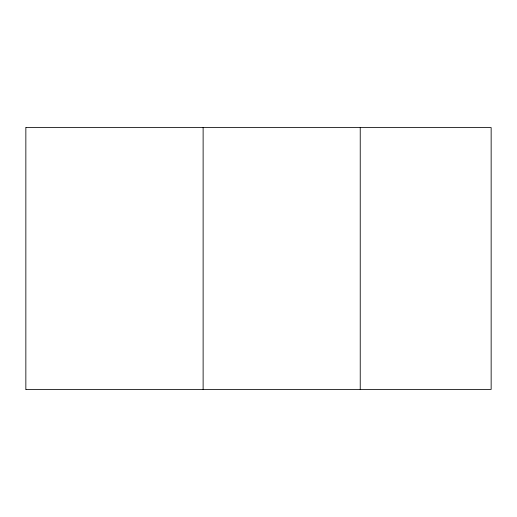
<?xml version="1.0" encoding="UTF-8"?>
<svg xmlns="http://www.w3.org/2000/svg" width="517" height="517" viewBox="0 0 517 517"><rect width="100%" height="100%" fill="white"/><g stroke="black" fill="none" stroke-linecap="round" stroke-linejoin="round"><path stroke-width="0.78" d="M26.031 127.583L491.15 127.583L491.15 389.417L26.031 389.417M360.233 127.583L360.233 389.417M203.123 127.583L203.123 389.417M25.85 127.583L25.85 389.417"/></g></svg>
